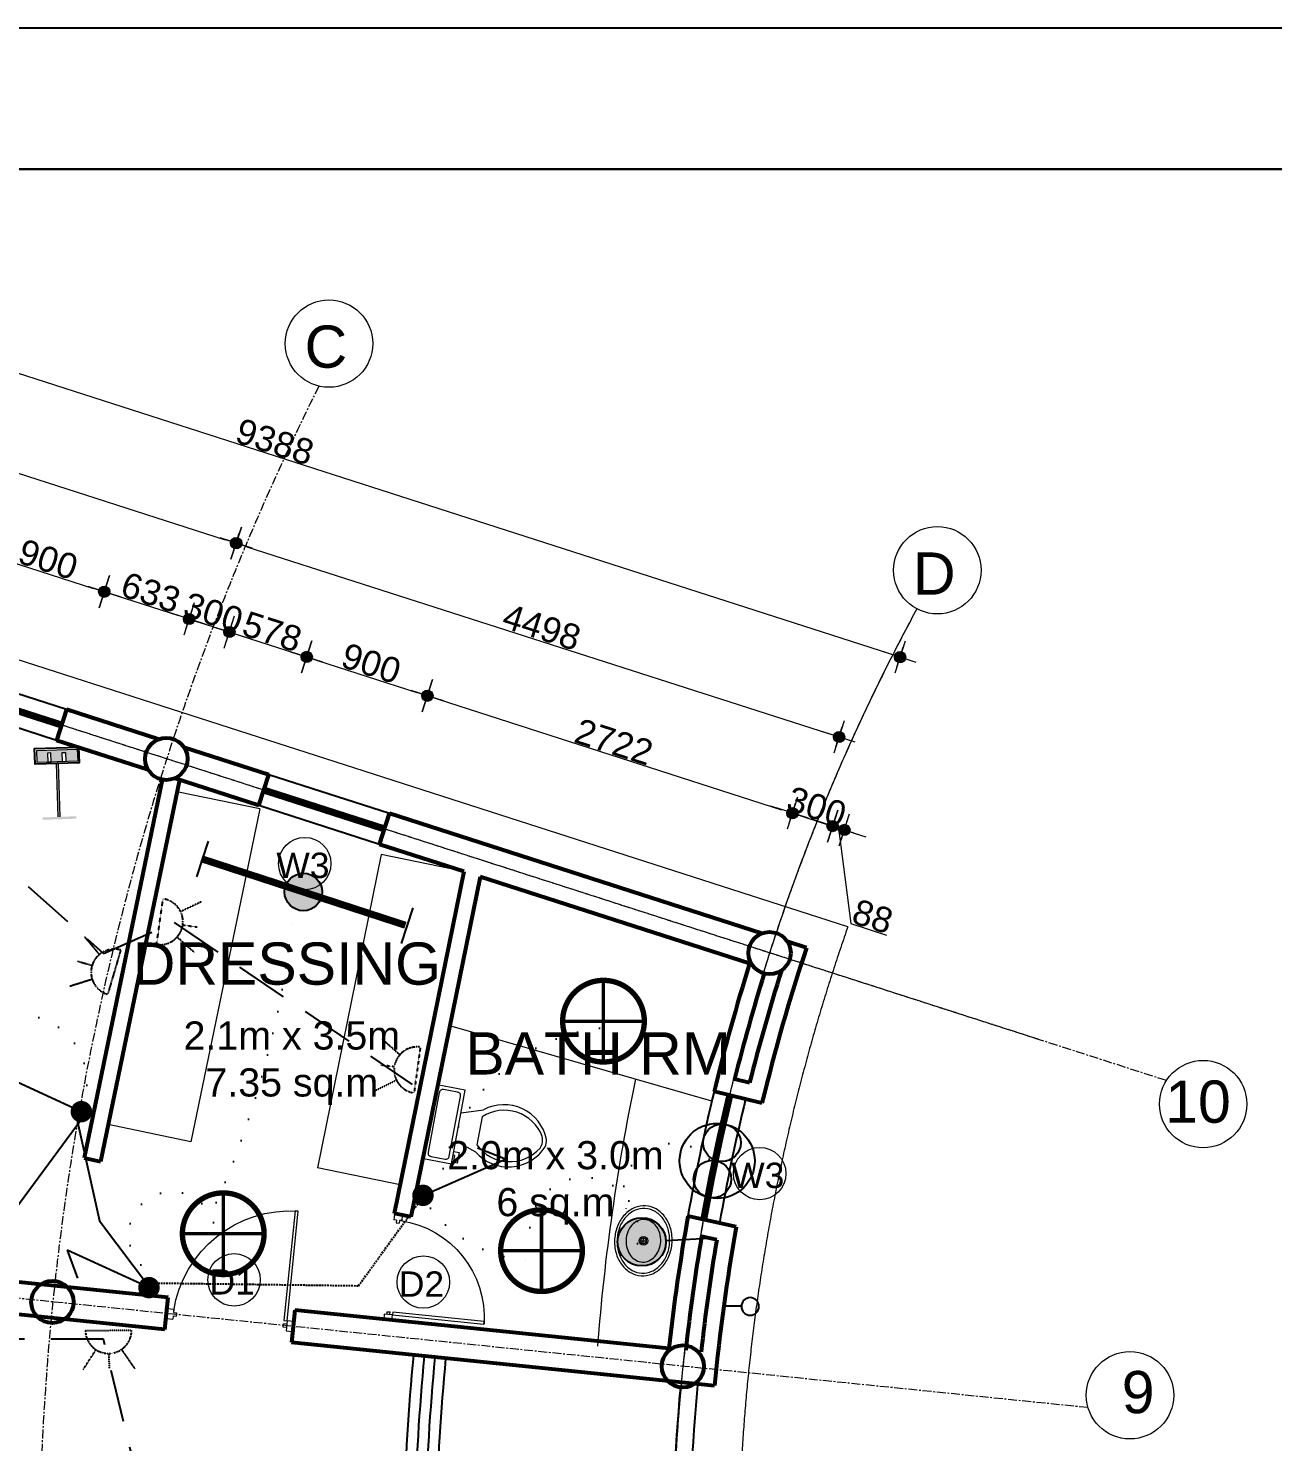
# Model space of a CAD drawing. Header units: millimetres. Extents: x -582 to 488037, y -1142837 to 903.
# Drawn here: x 404765 to 413601, y -1108878 to -1098837 of the extents above; entities that cross this region are included whole.
import ezdxf

# ---------------------------------------------------------------- set-up
doc = ezdxf.new("R2010")
doc.units = ezdxf.units.MM
doc.header["$PDMODE"] = 3
for name, pattern in [('CENTERX2', [101.6, 63.5, -12.7, 12.7, -12.7]), ('DASHED', [19.05, 12.7, -6.35]), ('DOT2', [3.175, 0, -3.175]), ('HIDDEN', [0.375, 0.25, -0.125])]:
    doc.linetypes.add(name, pattern=pattern)
doc.layers.add('A New CL', color=7, linetype='CENTERX2', lineweight=13, true_color=0x18bbcd)
doc.layers.add('Pipe line', color=7, linetype='Continuous', lineweight=60, true_color=0x0070ff)
for name, color, linetype, lineweight in [('A_Wall 01', 7, 'Continuous', 53), ('COLUMN-HATCH', 1, 'Continuous', 53), ('Dimension', 5, 'Continuous', 13), ('door', 62, 'Continuous', 18), ('dw', 92, 'Continuous', 15), ('E_Telephone', 50, 'Continuous', 20), ('fixtures', 123, 'Continuous', 0), ('furniture', 43, 'Continuous', 13), ('hatch', 9, 'Continuous', 0), ('WALL2', 1, 'Continuous', 25), ('window', 210, 'Continuous', 25)]:
    doc.layers.add(name, color=color, linetype=linetype, lineweight=lineweight)
for name, color, linetype in [('E_Electrical Layout', 210, 'Continuous'), ('E_Power', 50, 'HIDDEN'), ('E_Switch', 30, 'DOT2'), ('E_TV', 160, 'Continuous')]:
    doc.layers.add(name, color=color, linetype=linetype)
doc.styles.add('Arial', font='arial.ttf')
doc.dimstyles.new('A_ Detail', dxfattribs={"dimtxt": 250, "dimasz": 80, "dimexe": 75, "dimexo": 0, "dimgap": 4, "dimtad": 1, "dimdec": 0, "dimzin": 1, "dimdsep": 46, "dimtxsty": 'Arial', "dimblk": 'dot 2', "dimcen": 0.09375, "dimclrd": 5, "dimclre": 5, "dimclrt": 256, "dimadec": 0, "dimazin": 0, "dimtfac": 0.75, "dimtdec": 0, "dimtix": 1, "dimtmove": 1, "dimatfit": 3, "dimfxl": 75, "dimfxlon": 1, "dimtolj": 1, "dimtzin": 0, "dimlwd": 13, "dimlwe": 9, "dimarcsym": 0})

# ---------------------------------------------------------------- blocks, each defined once
blk = doc.blocks.new('A$C115C1E31')
blk.add_circle((-22, 86), 150)
blk = doc.blocks.new('d1')
at = {"layer": 'door'}
for p, q in [((46, 35), (46, 819)), ((46, 819), (69, 819)), ((69, 819), (69, 35)), ((46, 35), (46, 12)), ((69, 35), (46, 35)), ((46, 12), (69, 12)), ((854, 12), (831, 12)), ((854, 35), (854, 12)), ((46, -11), (69, -11)), ((46, -11), (46, -35)), ((854, -12), (831, -12)), ((854, -12), (854, -35))]:
    blk.add_line(p, q, dxfattribs=at)
blk.add_lwpolyline([(46, -35), (0, -35), (0, 35), (46, 35)], close=True, dxfattribs=at)
for points in [[(69, -11), (69, 12)], [(831, -12), (831, 12)], [(854, 35), (900, 35), (900, -35), (854, -35)]]:
    blk.add_lwpolyline(points, dxfattribs=at)
blk.add_arc((18, -17), 837, 2.7517, 88.0714, dxfattribs=at)
blk = doc.blocks.new('d2')
at = {"layer": 'door', "color": 42}
for p, q in [((46, 35), (46, 819)), ((46, 819), (69, 819)), ((69, 819), (69, 35)), ((46, 35), (46, 12)), ((69, 35), (46, 35)), ((46, 12), (69, 12)), ((854, 12), (831, 12)), ((854, 35), (854, 12)), ((46, -11), (69, -11)), ((46, -11), (46, -35)), ((854, -12), (831, -12)), ((854, -12), (854, -35))]:
    blk.add_line(p, q, dxfattribs=at)
blk.add_lwpolyline([(46, -35), (0, -35), (0, 35), (46, 35)], close=True, dxfattribs=at)
for points in [[(69, -11), (69, 12)], [(831, -12), (831, 12)], [(854, 35), (900, 35), (900, -35), (854, -35)]]:
    blk.add_lwpolyline(points, dxfattribs=at)
blk.add_arc((18, -17), 837, 2.7517, 88.0714, dxfattribs=at)
blk = doc.blocks.new('Toilet - top')
for p, q in [((9.5, -6), (9.5, -2)), ((-10, -8.5), (-8, -8.5)), ((-10, -9.5), (-10, -8.5)), ((-7, -9.5), (-10, -9.5)), ((-8, -8.5), (-8, -8)), ((-7, -8), (-7, -9.5)), ((-4, -8), (-6, -14)), ((4, -8), (6, -14)), ((4, -14), (-4, -14))]:
    blk.add_line(p, q)
blk.add_lwpolyline([(10.5, -8), (10.5, 0), (-10.5, 0), (-10.5, -8)], close=True)
for points in [[(-9.5, -2), (-9.5, -6)], [(8.5, -1), (-8.5, -1)], [(-8.5, -7), (8.5, -7)]]:
    blk.add_lwpolyline(points)
for centre, radius, start, end in [((-8.62, -1.88), 0.884, 81.8699, 188.1301), ((8.62, -1.88), 0.884, 351.8699, 98.1301), ((-8.62, -6.12), 0.884, 171.8699, 278.1301), ((8.62, -6.12), 0.884, 261.8699, 8.1301), ((3.52, -21.58), 12.17, 141.4691, 247.9714), ((4.2, -21.82), 11.33, 136.3677, 238.9468), ((-3.52, -21.58), 12.17, 292.0284, 38.5307), ((-4.2, -21.82), 11.33, 301.053, 43.6321), ((0, -27.88), 4, 245.7318, 294.2682), ((0, -29), 4, 254.8605, 285.1395)]:
    blk.add_arc(centre, radius, start, end)
blk = doc.blocks.new('Sink - Oval top')
for p, q in [((-1, 0), (1, 0)), ((0, 1), (0, -1))]:
    blk.add_line(p, q)
at = {"linetype": 'Continuous'}
for points in [[(-12.23, 0.39, 0.117634), (-11.46, -3.36, 0.104469), (-8.88, -6.8, 0.090016), (-5.08, -9.07, 0.08192), (-0.32, -10.02, 0.08192), (4.49, -9.38, 0.090016), (8.42, -7.36, 0.104469), (11.22, -4.09, 0.117634), (12.23, -0.39, 0.117634), (11.46, 3.36, 0.104469), (8.88, 6.8, 0.090016), (5.08, 9.07, 0.08192), (0.32, 10.02, 0.08192), (-4.49, 9.38, 0.090016), (-8.42, 7.36, 0.104469), (-11.22, 4.09, 0.117634)], [(-11.29, 0.16, 0.118622), (-10.52, -3.25, 0.104678), (-8.07, -6.36, 0.089562), (-4.54, -8.37, 0.081185), (-0.13, -9.15, 0.081185), (4.3, -8.49, 0.089562), (7.89, -6.58, 0.104678), (10.42, -3.55, 0.118622), (11.29, -0.16, 0.118622), (10.52, 3.25, 0.104678), (8.07, 6.36, 0.089562), (4.54, 8.37, 0.081185), (0.13, 9.15, 0.081185), (-4.3, 8.49, 0.089562), (-7.89, 6.58, 0.104678), (-10.42, 3.55, 0.118622)], [(-7.42, 0.08, 0.118283), (-6.91, -2.17, 0.104607), (-5.29, -4.21, 0.089718), (-2.97, -5.53, 0.081436), (-0.07, -6.04, 0.081436), (2.84, -5.59, 0.089718), (5.2, -4.33, 0.104607), (6.86, -2.32, 0.118283), (7.42, -0.08, 0.118283), (6.91, 2.17, 0.104607), (5.29, 4.21, 0.089718), (2.97, 5.53, 0.081436), (0.07, 6.04, 0.081436), (-2.84, 5.59, 0.089718), (-5.2, 4.33, 0.104607), (-6.86, 2.32, 0.118283)]]:
    blk.add_lwpolyline(points, format="xyb", close=True, dxfattribs=at)
for radius in [1.5, 1]:
    blk.add_circle((0, 0), radius)
blk = doc.blocks.new('dot1')
at = {"layer": 'hatch'}
h = blk.add_hatch(color=256, dxfattribs=at)
edge = h.paths.add_edge_path()
edge.add_arc((0, 0), 1, 0, 360)
for p, q in [((0, 3), (0, -3)), ((3, 0), (-3, 0))]:
    blk.add_line(p, q, dxfattribs=at)
blk.add_circle((0, 0), 1, dxfattribs=at)
blk = doc.blocks.new('dot 2')
at = {"layer": 'hatch', "xscale": 0.5, "yscale": 0.5, "zscale": 0.5}
blk.add_blockref('dot1', (0, 0), dxfattribs=at)
blk = doc.blocks.new('*D302')
at = {"layer": 'DEFPOINTS', "color": 0, "transparency": 16777216}
for p in [(405304, -1102840), (404178, -1103401), (405035, -1103677)]:
    blk.add_point(p, dxfattribs=at)
at = {"layer": 'Dimension', "color": 5, "lineweight": 9, "transparency": 16777216}
for p, q in [((404425, -1102636), (404471, -1102493)), ((405282, -1102912), (405327, -1102769))]:
    blk.add_line(p, q, dxfattribs=at)
at = {"layer": 'Dimension', "color": 5, "lineweight": 13, "transparency": 16777216}
blk.add_line((404524, -1102589), (405228, -1102816), dxfattribs=at)
at = {"layer": 'Dimension', "color": 5, "lineweight": 13, "transparency": 16777216, "xscale": 80, "yscale": 80, "zscale": 80}
for p, rotation in [((404448, -1102565), 162.1540925403437), ((405304, -1102840), 342.1540925403438)]:
    blk.add_blockref('dot 2', p, dxfattribs=dict(at, rotation=rotation))
at = {"layer": 'Dimension', "transparency": 16777216, "insert": (404906, -1102611), "char_height": 180, "attachment_point": 5, "rotation": 342.1541, "style": 'Arial'}
blk.add_mtext('\\A1;900', dxfattribs=at)
blk = doc.blocks.new('*D303')
at = {"layer": 'DEFPOINTS', "color": 0, "transparency": 16777216}
for p in [(405907, -1103034), (405035, -1103677), (405602, -1103980)]:
    blk.add_point(p, dxfattribs=at)
at = {"layer": 'Dimension', "color": 5, "lineweight": 9, "transparency": 16777216}
for p, q in [((405282, -1102912), (405327, -1102769)), ((405884, -1103106), (405930, -1102963))]:
    blk.add_line(p, q, dxfattribs=at)
at = {"layer": 'Dimension', "color": 5, "lineweight": 13, "transparency": 16777216}
blk.add_line((405381, -1102865), (405831, -1103010), dxfattribs=at)
at = {"layer": 'Dimension', "color": 5, "lineweight": 13, "transparency": 16777216, "xscale": 80, "yscale": 80, "zscale": 80}
for p, rotation in [((405304, -1102840), 162.1540925403437), ((405907, -1103034), 342.1540925403438)]:
    blk.add_blockref('dot 2', p, dxfattribs=dict(at, rotation=rotation))
at = {"layer": 'Dimension', "transparency": 16777216, "insert": (405635, -1102846), "char_height": 180, "attachment_point": 5, "rotation": 342.1541, "style": 'Arial'}
blk.add_mtext('\\A1;633', dxfattribs=at)
blk = doc.blocks.new('*D185')
at = {"layer": 'DEFPOINTS', "color": 0, "transparency": 16777216}
for p in [(406193, -1103126), (405602, -1103980), (405888, -1104072)]:
    blk.add_point(p, dxfattribs=at)
at = {"layer": 'Dimension', "color": 5, "lineweight": 13, "transparency": 16777216}
for p, q in [((405831, -1103010), (405755, -1102985)), ((405907, -1103034), (406193, -1103126)), ((406269, -1103151), (406345, -1103175))]:
    blk.add_line(p, q, dxfattribs=at)
at = {"layer": 'Dimension', "color": 5, "lineweight": 9, "transparency": 16777216}
for p, q in [((405884, -1103106), (405930, -1102963)), ((406170, -1103198), (406216, -1103055))]:
    blk.add_line(p, q, dxfattribs=at)
at = {"layer": 'Dimension', "color": 5, "lineweight": 13, "transparency": 16777216, "xscale": 80, "yscale": 80, "zscale": 80}
for p, rotation in [((405907, -1103034), 342.1540925403438), ((406193, -1103126), 162.1540925403437)]:
    blk.add_blockref('dot 2', p, dxfattribs=dict(at, rotation=rotation))
at = {"layer": 'Dimension', "transparency": 16777216, "insert": (406079, -1102989), "char_height": 180, "attachment_point": 5, "rotation": 342.1541, "style": 'Arial'}
blk.add_mtext('\\A1;300', dxfattribs=at)
blk = doc.blocks.new('*D304')
at = {"layer": 'DEFPOINTS', "color": 0, "transparency": 16777216}
for p in [(406742, -1103303), (405888, -1104072), (406473, -1104140)]:
    blk.add_point(p, dxfattribs=at)
at = {"layer": 'Dimension', "color": 5, "lineweight": 9, "transparency": 16777216}
for p, q in [((406170, -1103198), (406216, -1103055)), ((406719, -1103375), (406765, -1103232))]:
    blk.add_line(p, q, dxfattribs=at)
at = {"layer": 'Dimension', "color": 5, "lineweight": 13, "transparency": 16777216}
blk.add_line((406269, -1103151), (406666, -1103279), dxfattribs=at)
at = {"layer": 'Dimension', "color": 5, "lineweight": 13, "transparency": 16777216, "xscale": 80, "yscale": 80, "zscale": 80}
for p, rotation in [((406193, -1103126), 162.1540925403437), ((406742, -1103303), 342.1540925403438)]:
    blk.add_blockref('dot 2', p, dxfattribs=dict(at, rotation=rotation))
at = {"layer": 'Dimension', "transparency": 16777216, "insert": (406497, -1103124), "char_height": 180, "attachment_point": 5, "rotation": 342.1541, "style": 'Arial'}
blk.add_mtext('\\A1;578', dxfattribs=at)
blk = doc.blocks.new('*D305')
at = {"layer": 'DEFPOINTS', "color": 0, "transparency": 16777216}
for p in [(407599, -1103579), (406473, -1104140), (407330, -1104416)]:
    blk.add_point(p, dxfattribs=at)
at = {"layer": 'Dimension', "color": 5, "lineweight": 9, "transparency": 16777216}
for p, q in [((406719, -1103375), (406765, -1103232)), ((407576, -1103651), (407622, -1103508))]:
    blk.add_line(p, q, dxfattribs=at)
at = {"layer": 'Dimension', "color": 5, "lineweight": 13, "transparency": 16777216}
blk.add_line((406819, -1103328), (407523, -1103555), dxfattribs=at)
at = {"layer": 'Dimension', "color": 5, "lineweight": 13, "transparency": 16777216, "xscale": 80, "yscale": 80, "zscale": 80}
for p, rotation in [((406742, -1103303), 162.1540925403437), ((407599, -1103579), 342.1540925403438)]:
    blk.add_blockref('dot 2', p, dxfattribs=dict(at, rotation=rotation))
at = {"layer": 'Dimension', "transparency": 16777216, "insert": (407200, -1103350), "char_height": 180, "attachment_point": 5, "rotation": 342.1541, "style": 'Arial'}
blk.add_mtext('\\A1;900', dxfattribs=at)
blk = doc.blocks.new('*D306')
at = {"layer": 'DEFPOINTS', "color": 0, "transparency": 16777216}
for p in [(407330, -1104416), (410191, -1104413), (409886, -1105359)]:
    blk.add_point(p, dxfattribs=at)
at = {"layer": 'Dimension', "color": 5, "lineweight": 9, "transparency": 16777216}
for p, q in [((407576, -1103651), (407622, -1103508)), ((410168, -1104485), (410213, -1104342))]:
    blk.add_line(p, q, dxfattribs=at)
at = {"layer": 'Dimension', "color": 5, "lineweight": 13, "transparency": 16777216}
blk.add_line((407675, -1103604), (410114, -1104389), dxfattribs=at)
at = {"layer": 'Dimension', "color": 5, "lineweight": 13, "transparency": 16777216, "xscale": 80, "yscale": 80, "zscale": 80}
for p, rotation in [((407599, -1103579), 162.1540925403437), ((410191, -1104413), 342.1540925403438)]:
    blk.add_blockref('dot 2', p, dxfattribs=dict(at, rotation=rotation))
at = {"layer": 'Dimension', "transparency": 16777216, "insert": (408924, -1103906), "char_height": 180, "attachment_point": 5, "rotation": 342.1541, "style": 'Arial'}
blk.add_mtext('\\A1;2722', dxfattribs=at)
blk = doc.blocks.new('*D186')
at = {"layer": 'DEFPOINTS', "color": 0, "transparency": 16777216}
for p in [(410476, -1104505), (409886, -1105359), (410171, -1105451)]:
    blk.add_point(p, dxfattribs=at)
at = {"layer": 'Dimension', "color": 5, "lineweight": 13, "transparency": 16777216}
for p, q in [((410114, -1104389), (410038, -1104364)), ((410191, -1104413), (410476, -1104505)), ((410552, -1104530), (410628, -1104554))]:
    blk.add_line(p, q, dxfattribs=at)
at = {"layer": 'Dimension', "color": 5, "lineweight": 9, "transparency": 16777216}
for p, q in [((410168, -1104485), (410213, -1104342)), ((410453, -1104577), (410499, -1104434))]:
    blk.add_line(p, q, dxfattribs=at)
at = {"layer": 'Dimension', "color": 5, "lineweight": 13, "transparency": 16777216, "xscale": 80, "yscale": 80, "zscale": 80}
for p, rotation in [((410191, -1104413), 342.1540925403438), ((410476, -1104505), 162.1540925403437)]:
    blk.add_blockref('dot 2', p, dxfattribs=dict(at, rotation=rotation))
at = {"layer": 'Dimension', "transparency": 16777216, "insert": (410363, -1104368), "char_height": 180, "attachment_point": 5, "rotation": 342.1541, "style": 'Arial'}
blk.add_mtext('\\A1;300', dxfattribs=at)
blk = doc.blocks.new('*D307')
at = {"layer": 'DEFPOINTS', "color": 0, "transparency": 16777216}
for p in [(410560, -1104532), (410291, -1105369), (410171, -1105451)]:
    blk.add_point(p, dxfattribs=at)
at = {"layer": 'Dimension', "color": 5, "lineweight": 13, "transparency": 16777216}
for p, q in [((410400, -1104481), (410324, -1104456)), ((410476, -1104505), (410560, -1104532)), ((410476, -1104505), (410560, -1104532)), ((410518, -1104519), (410605, -1105197)), ((410636, -1104557), (410712, -1104582)), ((410605, -1105197), (410858, -1105279))]:
    blk.add_line(p, q, dxfattribs=at)
at = {"layer": 'Dimension', "color": 5, "lineweight": 9, "transparency": 16777216}
for p, q in [((410453, -1104577), (410499, -1104434)), ((410537, -1104604), (410583, -1104461))]:
    blk.add_line(p, q, dxfattribs=at)
at = {"layer": 'Dimension', "color": 5, "lineweight": 13, "transparency": 16777216, "xscale": 80, "yscale": 80, "zscale": 80}
for p, rotation in [((410476, -1104505), 342.1540925403438), ((410560, -1104532), 162.1540925403437)]:
    blk.add_blockref('dot 2', p, dxfattribs=dict(at, rotation=rotation))
at = {"layer": 'Dimension', "transparency": 16777216, "insert": (410761, -1105147), "char_height": 180, "attachment_point": 5, "rotation": 342.1541, "style": 'Arial'}
blk.add_mtext('\\A1;88', dxfattribs=at)
blk = doc.blocks.new('*D308')
at = {"layer": 'DEFPOINTS', "color": 0, "transparency": 16777216}
for p in [(410522, -1103872), (405748, -1104027), (410029, -1105406)]:
    blk.add_point(p, dxfattribs=at)
at = {"layer": 'Dimension', "color": 5, "lineweight": 9, "transparency": 16777216}
for p, q in [((406218, -1102567), (406263, -1102424)), ((410499, -1103943), (410545, -1103801))]:
    blk.add_line(p, q, dxfattribs=at)
at = {"layer": 'Dimension', "color": 5, "lineweight": 13, "transparency": 16777216}
blk.add_line((406317, -1102520), (410446, -1103848), dxfattribs=at)
at = {"layer": 'Dimension', "color": 5, "lineweight": 13, "transparency": 16777216, "xscale": 80, "yscale": 80, "zscale": 80}
for p, rotation in [((406241, -1102495), 162.1749537322458), ((410522, -1103872), 342.1749537322459)]:
    blk.add_blockref('dot 2', p, dxfattribs=dict(at, rotation=rotation))
at = {"layer": 'Dimension', "transparency": 16777216, "insert": (408411, -1103092), "char_height": 180, "attachment_point": 5, "rotation": 342.175, "style": 'Arial'}
blk.add_mtext('\\A1;4498', dxfattribs=at)
blk = doc.blocks.new('*D187')
at = {"layer": 'DEFPOINTS', "color": 0, "transparency": 16777216}
for p in [(401319, -1102601), (410955, -1103305), (410255, -1105478)]:
    blk.add_point(p, dxfattribs=at)
at = {"layer": 'Dimension', "color": 5, "lineweight": 9, "transparency": 16777216}
for p, q in [((401996, -1100499), (402042, -1100356)), ((410932, -1103376), (410978, -1103233))]:
    blk.add_line(p, q, dxfattribs=at)
at = {"layer": 'Dimension', "color": 5, "lineweight": 13, "transparency": 16777216}
blk.add_line((402095, -1100452), (410879, -1103280), dxfattribs=at)
at = {"layer": 'Dimension', "color": 5, "lineweight": 13, "transparency": 16777216, "xscale": 80, "yscale": 80, "zscale": 80}
for p, rotation in [((402019, -1100428), 162.1539687928563), ((410955, -1103305), 342.1539687928562)]:
    blk.add_blockref('dot 2', p, dxfattribs=dict(at, rotation=rotation))
at = {"layer": 'Dimension', "transparency": 16777216, "insert": (406516, -1101775), "char_height": 180, "attachment_point": 5, "rotation": 342.154, "style": 'Arial'}
blk.add_mtext('\\A1;9388', dxfattribs=at)
blk = doc.blocks.new('*D191')
at = {"layer": 'DEFPOINTS', "color": 0, "transparency": 16777216}
for p in [(406241, -1102495), (401461, -1102649), (405748, -1104027)]:
    blk.add_point(p, dxfattribs=at)
at = {"layer": 'Dimension', "color": 5, "lineweight": 9, "transparency": 16777216}
for p, q in [((401931, -1101188), (401977, -1101046)), ((406218, -1102567), (406263, -1102424))]:
    blk.add_line(p, q, dxfattribs=at)
at = {"layer": 'Dimension', "color": 5, "lineweight": 13, "transparency": 16777216}
blk.add_line((402030, -1101141), (406164, -1102471), dxfattribs=at)
at = {"layer": 'Dimension', "color": 5, "lineweight": 13, "transparency": 16777216, "xscale": 80, "yscale": 80, "zscale": 80}
for p, rotation in [((401954, -1101117), 162.1749537255959), ((406241, -1102495), 342.174953725596)]:
    blk.add_blockref('dot 2', p, dxfattribs=dict(at, rotation=rotation))
at = {"layer": 'Dimension', "transparency": 16777216, "insert": (404127, -1101715), "char_height": 180, "attachment_point": 5, "rotation": 342.175, "style": 'Arial'}
blk.add_mtext('\\A1;4503', dxfattribs=at)
blk = doc.blocks.new('WALL LAMP')
at = {"layer": 'E_Electrical Layout', "ltscale": 0.010417}
blk.add_line((6, 0), (0, 0), dxfattribs=at)
blk.add_circle((9, 0), 3, dxfattribs=at)
blk = doc.blocks.new('F')
at = {"layer": 'E_Electrical Layout', "ltscale": 5}
h = blk.add_hatch(color=256, dxfattribs=at)
edge = h.paths.add_edge_path()
edge.add_ellipse((0, 0), major_axis=(-37.1, 37.1), ratio=1, start_angle=45, end_angle=135, ccw=False)
edge.add_ellipse((0, 0), major_axis=(37.1, 37.1), ratio=1, start_angle=45, end_angle=135, ccw=False)
edge.add_line((0, 52.5), (0, -52.5))
edge = h.paths.add_edge_path()
edge.add_ellipse((0, 0), major_axis=(-37.1, 37.1), ratio=1, start_angle=225, end_angle=315, ccw=False)
edge.add_ellipse((0, 0), major_axis=(37.1, 37.1), ratio=1, start_angle=225, end_angle=315, ccw=False)
edge.add_line((0, -52.5), (0, 52.5))
for p, q in [((-52.5, 305), (52.5, 305)), ((-52.5, -296.8), (52.5, -296.8))]:
    blk.add_line(p, q, dxfattribs=at)
at = {"layer": 'E_Electrical Layout', "ltscale": 5, "const_width": 20}
blk.add_lwpolyline([(0, -300), (0, 300)], dxfattribs=at)
at = {"layer": 'E_Electrical Layout', "ltscale": 5, "const_width": 3.5}
for points in [[(-52.5, 0, -1), (52.5, 0, -1)], [(-52.5, 0, 1), (52.5, 0, 1)]]:
    blk.add_lwpolyline(points, format="xyb", dxfattribs=at)
at = {"layer": 'E_Electrical Layout', "ltscale": 5}
blk.add_circle((0, 0), 52.5, dxfattribs=at)
blk.add_circle((0, 0), 52.5, dxfattribs=at)
blk = doc.blocks.new('mb')
at = {"const_width": 20}
blk.add_lwpolyline([(18.1, 151.2, -0.887546), (18.1, -151.2, -1.126702), (18.1, 151.2, -0.226057)], format="xyb", dxfattribs=at)
at = {"const_width": 12.5}
for points in [[(0, -151.2), (0, 151.2)], [(-151.2, 0), (151.2, 0)]]:
    blk.add_lwpolyline(points, dxfattribs=at)
blk = doc.blocks.new('A$C08380FCA')
blk.add_blockref('mb', (162.3, 162.2))
blk = doc.blocks.new('A$C084274A9')
for p, q in [((49.5, 235), (0, 185.5)), ((49.5, 25), (49.5, 235))]:
    blk.add_line(p, q)
at = {"const_width": 25}
blk.add_lwpolyline([(49.5, 12.5, 1), (49.5, 37.5, 1)], format="xyb", close=True, dxfattribs=at)
blk = doc.blocks.new('LIGHT_mirror')
at = {"layer": 'E_Electrical Layout'}
blk.add_hatch(color=256, dxfattribs=at).paths.add_polyline_path([(-2.25, 0, 1), (2.25, 0, 1)])
at = {"layer": 'E_Electrical Layout', "ltscale": 0.010417}
blk.add_line((-2.25, 0), (-6.75, 0), dxfattribs=at)
blk.add_circle((0, 0), 2.25, dxfattribs=at)
blk = doc.blocks.new('A$C284E0415')
for centre, radius in [((150, 150), 150), ((75, 150), 75), ((225, 150), 75)]:
    blk.add_circle(centre, radius)
blk = doc.blocks.new('15A SOC')
at = {"layer": 'E_Power', "ltscale": 0.010417}
for p, q in [((-94.8, 141.8), (-47.1, 70.5)), ((0, 84.8), (-0.2, 138.4)), ((94.5, 142), (46.9, 70.6)), ((84.8, 0), (-84.8, 0))]:
    blk.add_line(p, q, dxfattribs=at)
blk.add_arc((0, 0), 84.8, 0, 180, dxfattribs=at)
blk = doc.blocks.new('TELEPHONE POINTS')
at = {"layer": 'E_TV', "ltscale": 0.03}
for points in [[(1.39, 8.1), (3.68, 8.1), (3.68, 8.45), (-1.25, 8.45), (-1.25, 8.09), (1.14, 8.09), (1.14, 0.23), (1.39, 0.23)], [(-1.74, 0), (-1.74, -1.78), (4.2, -1.78), (4.2, 0), (2.65, 0), (2.65, -1.35), (2.15, -1.35), (2.15, 0), (0.5, 0), (0.5, -1.35), (0, -1.35), (0, 0)]]:
    blk.add_hatch(color=5, dxfattribs=at).paths.add_polyline_path(points)
at = {"layer": 'E_Telephone', "ltscale": 0.03}
for p, q in [((1.14, 0.23), (1.14, 8.09)), ((1.39, 8.1), (1.39, 0.23))]:
    blk.add_line(p, q, dxfattribs=at)
for points in [[(-1.74, 0), (4.2, 0), (4.2, -1.78), (-1.74, -1.78)], [(0, 0), (0.5, 0), (0.5, -1.35), (0, -1.35)], [(2.65, 0), (2.15, 0), (2.15, -1.35), (2.65, -1.35)]]:
    blk.add_lwpolyline(points, close=True, dxfattribs=at)
at = {"layer": 'E_TV', "color": 5, "ltscale": 0.03}
blk.add_lwpolyline([(-1.93, -2.08), (-1.93, 0.23), (4.53, 0.23), (4.53, -2.08)], close=True, dxfattribs=at)

msp = doc.modelspace()

# ---------------------------------------------------------------- linework, layer by layer
at = {"layer": 'A New CL'}
for p, q in [((411935.2, -1106019.2), (396799.4, -1101146.2)), ((412846.2, -1106312.5), (396799.4, -1101146.3)), ((412290.2, -1108636.3), (395607.5, -1106931)), ((412290.2, -1108636.3), (395607.5, -1106931))]:
    msp.add_line(p, q, dxfattribs=at)
at = {"layer": 'A New CL', "color": 7, "ltscale": 100}
msp.add_line((410583.9, -1105221.7), (401241.5, -1102213.9), dxfattribs=at)
at = {"layer": 'A New CL', "ltscale": 100}
for centre, radius, start, end in [((423678, -1109799.9), 26088.9, 159.29791, 261.10339), ((423680.4, -1109800.6), 27838.9, 160.88611, 260.80359), ((423680.4, -1109800.6), 23338.9, 156.77037, 260.80359), ((423678, -1109799.9), 14338.9, 151.51618, 250.54011), ((423678, -1109799.9), 14338.9, 151.97881, 265.13551)]:
    msp.add_arc(centre, radius, start, end, dxfattribs=at)
at = {"layer": 'A New CL'}
msp.add_arc((423680.4, -1109800.6), 18838.9, 153.44757, 259.00569, dxfattribs=at)
at = {"layer": 'A New CL', "color": 7, "ltscale": 100}
msp.add_arc((423680.4, -1109800.6), 13873.9, 160.72897, 201.13467, dxfattribs=at)
at = {"layer": 'A_Wall 01'}
for p, q in [((405035.2, -1103676.9), (404964.7, -1103895.9)), ((405687, -1103886.8), (405035.2, -1103676.9)), ((405616.5, -1104105.7), (404964.7, -1103895.9)), ((406473.1, -1104139.9), (405870.3, -1103945.8)), ((405716.4, -1104175.2), (405160.6, -1106862.7)), ((405838.5, -1104177.2), (405278.1, -1106887)), ((406402.7, -1104358.8), (405799.8, -1104164.7)), ((406402.7, -1104358.8), (406473.1, -1104139.9)), ((407259.3, -1104634.6), (407329.8, -1104415.7)), ((409974.2, -1105267), (407329.8, -1104415.7)), ((407858.5, -1104827.5), (407259.3, -1104634.6)), ((407858.5, -1104827.5), (407363.9, -1107257.8)), ((407973.4, -1104864.5), (407481.5, -1107281.7)), ((409887.2, -1105480.7), (407973.4, -1104864.5)), ((409887.2, -1105480.7), (407973.4, -1104864.5)), ((410290.9, -1105369), (410153.7, -1105324.9)), ((409887, -1106327.9), (409780.1, -1106301.9)), ((409974.8, -1106472.7), (409634.7, -1106390.1)), ((405160.6, -1106862.7), (405278.1, -1106887)), ((407481.5, -1107281.7), (407363.9, -1107257.8)), ((409791, -1107350.6), (409448.6, -1107276.5)), ((405758.7, -1107853), (400585.7, -1107324.2)), ((409653.2, -1107443.6), (409545.6, -1107420.3)), ((405735.4, -1108081.8), (400562.3, -1107553)), ((405735.4, -1108081.8), (405758.7, -1107853)), ((406656.6, -1107944.8), (406633.2, -1108173.6)), ((409313.6, -1108216.4), (406656.6, -1107944.8)), ((409638.4, -1108480.8), (406633.2, -1108173.6))]:
    msp.add_line(p, q, dxfattribs=at)
for radius, start, end in [(14103.9, 161.6867, 166.35177), (14453.9, 162.60976, 166.35177), (14333.9, 162.75903, 165.8721), (14223.9, 162.53248, 165.86839), (14453.9, 169.94293, 173.70744), (14333.9, 170.44106, 173.70744), (14103.9, 169.99641, 174.63049), (14223.9, 170.46159, 173.70744)]:
    msp.add_arc((423680.4, -1109800.6), radius, start, end, dxfattribs=at)
at = {"layer": 'DEFPOINTS'}
msp.add_lwpolyline([(393100, -1142837.3), (424800, -1142837.3), (424800, -1098837.3), (393100, -1098837.3)], close=True, dxfattribs=at)
at = {"layer": 'Dimension'}
for centre, radius in [((406900, -1101077.3), 310.3), ((411220, -1102687.3), 310.3), ((406728.2, -1104771.1), 186.2), ((413107.4, -1106479.9), 310.3), ((409958.4, -1106973.3), 186.2), ((406226.1, -1107728.4), 186.2), ((407570.1, -1107744.2), 186.2), ((412587.7, -1108548.4), 310.3)]:
    msp.add_circle(centre, radius, dxfattribs=at)
at = {"layer": 'dw', "lineweight": 30}
msp.add_lwpolyline([(394100, -1140837.3), (423800, -1140837.3), (423800, -1099837.3), (394100, -1099837.3)], close=True, dxfattribs=at)
at = {"layer": 'E_Electrical Layout', "ltscale": 1500}
for p, q in [((405090, -1106500), (405270, -1107310)), ((403730, -1108500), (405140, -1106590)), ((405270, -1107310), (405640, -1107800))]:
    msp.add_line(p, q, dxfattribs=at)
at = {"layer": 'E_Electrical Layout', "linetype": 'DASHED'}
for p, q in [((407110, -1107770), (407580, -1107120)), ((405610, -1107750), (407110, -1107770))]:
    msp.add_line(p, q, dxfattribs=at)
at = {"layer": 'E_Power', "ltscale": 1500}
for p, q in [((403080, -1103440), (405300, -1105410)), ((405300, -1105410), (405800, -1105190)), ((405800, -1105190), (407490, -1106340)), ((405300, -1108150), (403440, -1108150)), ((406100, -1111470), (405300, -1108150))]:
    msp.add_line(p, q, dxfattribs=at)
at = {"layer": 'E_Switch', "ltscale": 50}
for centre, radius, start, end in [((399899.1, -1104437), 6780.5, 336.13727, 354.64309), ((404697, -1106327.3), 484.8, 339.12707, 112.69169), ((408979.4, -1107232.9), 1302.7, 97.02736, 175.91024), ((409342.8, -1107110.4), 352, 43.06818, 216.54297), ((408711.5, -1107387.2), 387.4, 347.65645, 204.85162), ((405785.8, -1107408.1), 307.1, 16.66449, 259.52362), ((408380.1, -1106627.7), 963.6, 217.92843, 272.97067)]:
    msp.add_arc(centre, radius, start, end, dxfattribs=at)
at = {"layer": 'fixtures'}
for p, q in [((406408.6, -1104382.9), (405832.7, -1104263.8)), ((406408.6, -1104382.9), (405919.7, -1106747.2)), ((407270.5, -1104707.9), (406817.8, -1106932.9)), ((407858.5, -1104827.5), (407270.5, -1104707.9)), ((405919.7, -1106747.2), (405332.2, -1106625.7)), ((407405.3, -1107054.4), (406817.8, -1106932.9))]:
    msp.add_line(p, q, dxfattribs=at)
at = {"layer": 'furniture'}
msp.add_line((409618.2, -1106458.6), (407757.9, -1105923.5), dxfattribs=at)
msp.add_arc((423715.9, -1109353), 14953.9, 168.23049, 175.5783, dxfattribs=at)
at = {"layer": 'WALL2'}
for radius, start, end in [(14338.9, 174.76649, 185.57974), (14218.9, 174.54399, 185.71434)]:
    msp.add_arc((423674.3, -1109800), radius, start, end, dxfattribs=at)
at = {"layer": 'window'}
for p, q in [((405035.2, -1103676.9), (404178.5, -1103401.1)), ((404964.7, -1103895.9), (404108, -1103620.1)), ((407329.8, -1104415.7), (406473.1, -1104139.9)), ((407259.3, -1104634.6), (406402.7, -1104358.8))]:
    msp.add_line(p, q, dxfattribs=at)
at = {"layer": 'window', "const_width": 50}
for points in [[(404999.9, -1103786.4), (404143.2, -1103510.6)], [(407294.6, -1104525.2), (406437.9, -1104249.4)]]:
    msp.add_lwpolyline(points, dxfattribs=at)
msp.add_lwpolyline([(409746.4, -1106417.2, 0.0157461), (409561.1, -1107300.9, 0.0157461)], format="xyb", dxfattribs=at)
at = {"layer": 'window'}
for radius, start, end in [(14453.9, 166.35177, 169.94293), (14223.9, 166.35177, 169.97778), (16253.9, 174.58238, 178.56237), (16176.9, 174.58238, 178.56237), (16100.9, 174.58238, 178.56237), (16023.9, 174.58238, 178.56237)]:
    msp.add_arc((423680.4, -1109800.6), radius, start, end, dxfattribs=at)

# ---------------------------------------------------------------- block references
at = {"layer": 'COLUMN-HATCH', "rotation": 358.2021055428784}
for p in [(405764.3, -1104114.4), (410047.7, -1105493.4), (404955.5, -1107972), (409432.1, -1108429.6)]:
    msp.add_blockref('A$C115C1E31', p, dxfattribs=at)
at = {"layer": 'Dimension', "ltscale": 1500, "xscale": 48.26000000000002, "yscale": 48.26000000000002, "zscale": 48.26000000000002, "rotation": 181.9583820577845}
msp.add_blockref('TELEPHONE POINTS', (405031.7, -1104046.9), dxfattribs=at)
at = {"layer": 'E_Electrical Layout'}
for name, p, xscale, yscale, zscale, rotation in [('F', (406718.2, -1104973), 2.54, 2.54, 2.54, 251.9343175442694), ('A$C084274A9', (405148.3, -1106702.7), 3.048, 3.048, 3.048, 65.37986640702408), ('A$C284E0415', (409846.9, -1107209.1), 1.778, 1.778, 1.778, 75.31331205006298), ('A$C084274A9', (407437, -1107020.8), 3.048, 3.048, 3.048, 293.7908113623798), ('A$C084274A9', (405628.3, -1107952.7), 3.048, 3.048, 3.048, 65.37986640702408), ('WALL LAMP', (409703.3, -1107914.2), -20.83275000027107, 20.83274999974765, 20.83275, 179.0504716616569)]:
    msp.add_blockref(name, p, dxfattribs=dict(at, xscale=xscale, yscale=yscale, zscale=zscale, rotation=rotation))
at = {"layer": 'E_Electrical Layout', "xscale": 1.905, "yscale": 1.905, "zscale": 1.905}
for p in [(408540, -1106199.8), (405840, -1107709.8), (408100, -1107829.8)]:
    msp.add_blockref('A$C08380FCA', p, dxfattribs=at)
at = {"layer": 'E_Electrical Layout', "linetype": 'DASHED', "xscale": 76.19999999999997, "yscale": 76.19999999999997, "zscale": 76.19999999999997, "rotation": 183.1801213059352}
msp.add_blockref('LIGHT_mirror', (409121.4, -1107458.5), dxfattribs=at)
at = {"layer": 'E_Power', "xscale": 1.933907334955847, "zscale": 1.933907335074686}
for p, yscale, rotation in [((405699.1, -1105184.2), 1.933907332272611, 261.9213716584503), ((405374.8, -1105542.8), 1.933907332272611, 73.58926994821921), ((407526.5, -1106237.6), 1.93390733227261, 82.22279340823754), ((405334.7, -1108087), 1.93390733227261, 180.797647810049)]:
    msp.add_blockref('15A SOC', p, dxfattribs=dict(at, yscale=yscale, rotation=rotation))
at = {"layer": 'fixtures'}
for name, p, xscale, yscale, zscale, rotation in [('Toilet - top', (407619.2, -1106605), 25.40000000001485, 25.40000000002328, 25.4, 79.48046069080767), ('Sink - Oval top', (409132.5, -1107451.1), 20.40063958035163, 20.40063958032988, 20.4006395803747, 88.11715302681213)]:
    msp.add_blockref(name, p, dxfattribs=dict(at, xscale=xscale, yscale=yscale, zscale=zscale, rotation=rotation))
at = {"layer": 'WALL2', "xscale": -1, "rotation": 354.1635571967805}
msp.add_blockref('d1', (406644.9, -1108059.9), dxfattribs=at)
at = {"layer": 'WALL2', "xscale": -0.8332424067629713, "yscale": 0.8332424065447412, "zscale": 0.8332424066885032, "rotation": 264.1635571966191}
msp.add_blockref('d2', (407317.7, -1108012.8), dxfattribs=at)

# ---------------------------------------------------------------- texts
at = {"layer": 'Pipe line', "color": 5, "attachment_point": 5, "style": 'Arial'}
for s, insert, char_height in [('C', (406878.1, -1101100.9), 300), ('D', (411198.1, -1102710.9), 300), ('W3', (406715, -1104785.2), 180), ('DRESSING', (406601.1, -1105483.8), 300), ('2.1m x 3.5m\\P7.35 sq.m', (406636.2, -1106189.4), 200), ('^I^IBATH RM', (408694.7, -1106119.8), 300), ('10', (413070.8, -1106464.4), 300), ('2.0m x 3.0m\\P6 sq.m', (408508.1, -1107039.5), 200), ('W3', (409945.3, -1106987.4), 180), ('D1', (406212.9, -1107742.5), 180), ('D2', (407556.9, -1107758.3), 180), ('9', (412645.5, -1108527.8), 300)]:
    msp.add_mtext(s, dxfattribs=dict(at, insert=insert, char_height=char_height))

# ---------------------------------------------------------------- dimensions: what is measured, and where the dimension line sits
at = {"layer": 'Dimension'}
for p1, p2, distance, picture, middle in [((401319, -1102601.3), (410255.2, -1105478.3), 2283.6, '*D187', (406516.3, -1101774.8)), ((401461.3, -1102648.9), (405747.9, -1104027.2), 1609.1, '*D191', (404126.6, -1101714.8))]:
    dim = msp.add_aligned_dim(p1=p1, p2=p2, distance=distance, dimstyle='A_ Detail', override={"dimtxt": 180}, dxfattribs=at)
    dim.commit()
    dim.dimension.update_dxf_attribs({"geometry": picture, "text_midpoint": middle})
for base, p1, p2, angle, picture, middle in [((410522.2, -1103872.1), (405747.9, -1104027.2), (410029.1, -1105405.6), 162.17495, '*D308', (408410.7, -1103092.4)), ((405304.5, -1102840.4), (404178.5, -1103401.1), (405035.2, -1103676.9), 162.15409, '*D302', (404905.5, -1102611.2)), ((405907, -1103034.4), (405035.2, -1103676.9), (405602.5, -1103980.4), 162.15409, '*D303', (405635.2, -1102846.1)), ((406192.6, -1103126.3), (405602.5, -1103980.4), (405888, -1104072.3), 162.15409, '*D185', (406079.2, -1102989)), ((406742.5, -1103303.4), (405888, -1104072.3), (406473.1, -1104139.9), 162.15409, '*D304', (406496.9, -1103123.6)), ((407599.2, -1103579.2), (406473.1, -1104139.9), (407329.8, -1104415.7), 162.15409, '*D305', (407200.2, -1103350)), ((410190.5, -1104413.5), (407329.8, -1104415.7), (409885.9, -1105359.4), 162.15409, '*D306', (408923.8, -1103906.5)), ((410476.1, -1104505.4), (409885.9, -1105359.4), (410171.5, -1105451.4), 162.15409, '*D186', (410362.7, -1104368.1))]:
    dim = msp.add_linear_dim(base=base, p1=p1, p2=p2, angle=angle, dimstyle='A_ Detail', override={"dimtxt": 180}, dxfattribs=at)
    dim.commit()
    dim.dimension.update_dxf_attribs({"geometry": picture, "text_midpoint": middle})
dim = msp.add_linear_dim(base=(410560.2, -1104532.5), p1=(410171.5, -1105451.4), p2=(410290.9, -1105369), angle=162.15409, dimstyle='A_ Detail', override={"dimtxt": 180}, dxfattribs=at)
dim.commit()
dim.dimension.update_dxf_attribs({"geometry": '*D307', "text_midpoint": (410608.5, -1105198.3), "dimtype": 160})

doc.saveas('drawing.dxf')
